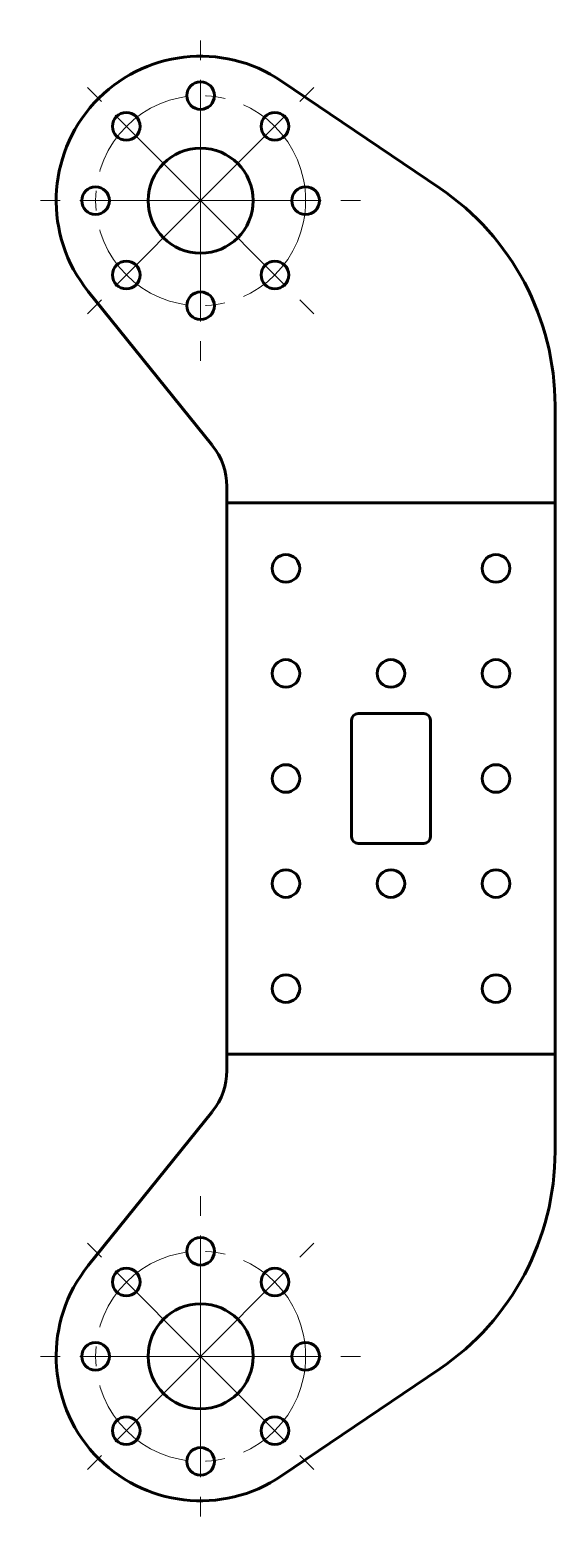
# Model space of a CAD drawing. Header units: millimetres. Extents: x -15 to 25, y -57 to 57.
import ezdxf

# ---------------------------------------------------------------- set-up
doc = ezdxf.new("R2010")
doc.units = ezdxf.units.MM
doc.linetypes.add('K5LT_AXLED', pattern=[13.691371, 9.191371, -1.5, 1.5, -1.5])
doc.linetypes.add('K5LT_BASIC', pattern=[0])

# ---------------------------------------------------------------- blocks, each defined once
blk = doc.blocks.new('U0')
at = {"color": 30, "linetype": 'K5LT_AXLED', "lineweight": 18, "true_color": 0xff8000}
for q in [(-2, 57), (-15, 44), (11, 44), (-2, 31)]:
    blk.add_line((-2, 44), q, dxfattribs=at)
blk = doc.blocks.new('U1')
at = {"color": 30, "linetype": 'K5LT_AXLED', "lineweight": 18, "true_color": 0xff8000}
for q in [(-11.19, 53.19), (7.19, 53.19), (-11.19, 34.81), (7.19, 34.81)]:
    blk.add_line((-2, 44), q, dxfattribs=at)
blk = doc.blocks.new('U2')
at = {"color": 30, "linetype": 'K5LT_AXLED', "lineweight": 18, "true_color": 0xff8000}
for q in [(-2, -31), (-15, -44), (11, -44), (-2, -57)]:
    blk.add_line((-2, -44), q, dxfattribs=at)
blk = doc.blocks.new('U3')
at = {"color": 30, "linetype": 'K5LT_AXLED', "lineweight": 18, "true_color": 0xff8000}
for q in [(-11.19, -34.81), (7.19, -34.81), (-11.19, -53.19), (7.19, -53.19)]:
    blk.add_line((-2, -44), q, dxfattribs=at)

msp = doc.modelspace()

# ---------------------------------------------------------------- linework, layer by layer
at = {"color": 5, "linetype": 'K5LT_BASIC', "lineweight": 60, "true_color": 0x0000ff}
for p, q in [((4.17, 53.11), (16.21, 44.95)), ((-1.11, 25.37), (-10.56, 37.09)), ((25, 28.39), (25, 26)), ((-1.11, 25.37), (-1.61, 26)), ((25, 21), (25, 26)), ((0, 21), (0, 22.23)), ((25, 21), (0, 21)), ((0, 21), (0, -21)), ((25, 21), (25, -21)), ((15, 4.95), (10, 4.95)), ((9.5, 4.45), (9.5, 2.65)), ((15.5, 2.65), (15.5, 4.45)), ((9.5, 2.65), (9.5, -2.65)), ((15.5, 2.65), (15.5, -2.65)), ((9.5, -2.65), (9.5, -4.45)), ((15.5, -4.45), (15.5, -2.65)), ((10, -4.95), (15, -4.95)), ((25, -21), (0, -21)), ((0, -21), (0, -22.23)), ((25, -21), (25, -26)), ((-1.11, -25.37), (-10.56, -37.09)), ((-1.11, -25.37), (-1.61, -26)), ((25, -28.39), (25, -26)), ((4.17, -53.11), (16.21, -44.95))]:
    msp.add_line(p, q, dxfattribs=at)
for centre, radius in [((-2, 52), 1.05), ((-7.66, 49.66), 1.05), ((3.66, 49.66), 1.05), ((-2, 44), 4), ((-10, 44), 1.05), ((6, 44), 1.05), ((-7.66, 38.34), 1.05), ((3.66, 38.34), 1.05), ((-2, 36), 1.05), ((4.5, 16), 1.05), ((20.5, 16), 1.05), ((4.5, 8), 1.05), ((12.5, 8), 1.05), ((20.5, 8), 1.05), ((4.5, 0), 1.05), ((20.5, 0), 1.05), ((4.5, -8), 1.05), ((12.5, -8), 1.05), ((20.5, -8), 1.05), ((4.5, -16), 1.05), ((20.5, -16), 1.05), ((-2, -36), 1.05), ((-7.66, -38.34), 1.05), ((3.66, -38.34), 1.05), ((-2, -44), 4), ((-10, -44), 1.05), ((6, -44), 1.05), ((-7.66, -49.66), 1.05), ((3.66, -49.66), 1.05), ((-2, -52), 1.05)]:
    msp.add_circle(centre, radius, dxfattribs=at)
at = {"color": 30, "linetype": 'K5LT_AXLED', "lineweight": 18, "true_color": 0xff8000}
for centre in [(-2, 44), (-2, -44)]:
    msp.add_circle(centre, 8, dxfattribs=at)
at = {"color": 5, "linetype": 'K5LT_BASIC', "lineweight": 60, "true_color": 0x0000ff}
for centre, radius, start, end in [((-2, 44), 11, 55.8931, 218.8905), ((5, 28.39), 20, 0, 55.8931), ((-5, 22.23), 5, 0, 38.8905), ((10, 4.45), 0.5, 90, 180), ((15, 4.45), 0.5, 0, 90), ((10, -4.45), 0.5, 180, 270), ((15, -4.45), 0.5, 270, 0), ((-5, -22.23), 5, 321.1095, 0), ((5, -28.39), 20, 304.1069, 0), ((-2, -44), 11, 141.1095, 304.1069)]:
    msp.add_arc(centre, radius, start, end, dxfattribs=at)

# ---------------------------------------------------------------- block references
for name in ['U0', 'U1', 'U2', 'U3']:
    msp.add_blockref(name, (0, 0))

doc.saveas('drawing.dxf')
